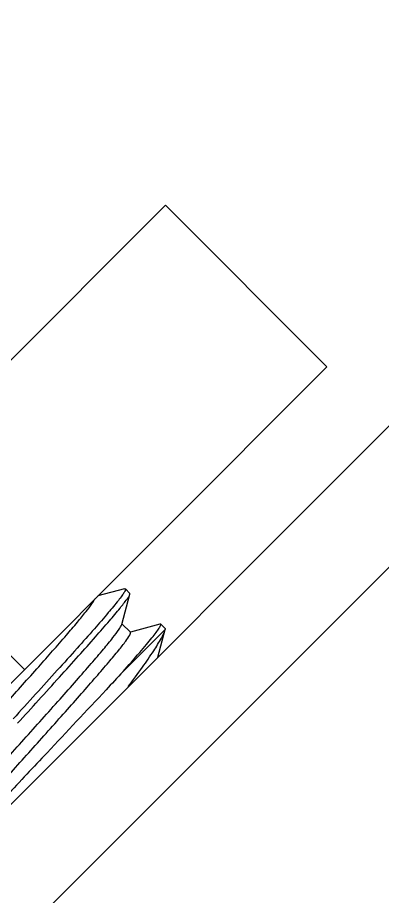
# Model space of a CAD drawing. Extents: x -1396510 to 1250330, y -1892470 to 1623980.
# Drawn here: x -1166784.8 to -1166723.9, y -62554.7 to -62408.2 of the extents above; entities that cross this region are included whole.
import ezdxf

# ---------------------------------------------------------------- set-up
doc = ezdxf.new("R2010")
doc.units = 0
doc.header["$LTSCALE"] = 1000
doc.header["$MEASUREMENT"] = 0

msp = doc.modelspace()

# ---------------------------------------------------------------- linework, layer by layer
at = {"linetype": 'Continuous'}
for p, q in [((-1166840.9, -62594.29), (-1165369.34, -61122.74)), ((-1166829.12, -62606.07), (-1165357.56, -61134.52)), ((-1166961.52, -62640.87), (-1166760.12, -62439.47)), ((-1166733.2, -62466.4), (-1166760.12, -62439.47)), ((-1166901.5, -62634.7), (-1166733.2, -62466.4)), ((-1166783.68, -62516.88), (-1166810.61, -62489.96)), ((-1166766.96, -62503.44), (-1166771.43, -62504.63)), ((-1166766.96, -62503.44), (-1166766.82, -62503.45)), ((-1166766.09, -62504.19), (-1166766.82, -62503.45)), ((-1166767.44, -62509.39), (-1166766.08, -62504.33)), ((-1166766.08, -62504.33), (-1166766.09, -62504.19)), ((-1166765.98, -62510.69), (-1166767.4, -62509.27)), ((-1166761.07, -62509.33), (-1166765.99, -62510.64)), ((-1166760.93, -62509.34), (-1166761.07, -62509.33)), ((-1166760.2, -62510.08), (-1166760.93, -62509.34)), ((-1166767.22, -62517.25), (-1166760.19, -62510.22)), ((-1166761.42, -62514.82), (-1166760.19, -62510.22)), ((-1166760.2, -62510.08), (-1166760.19, -62510.22))]:
    msp.add_line(p, q, dxfattribs=at)
for points, knots in [([(-1166766.82, -62503.45), (-1166766.78, -62503.5), (-1166766.86, -62503.75), (-1166767.06, -62504.09), (-1166767.46, -62504.68), (-1166768.33, -62505.8), (-1166769.86, -62507.65), (-1166772.16, -62510.3), (-1166775.01, -62513.5), (-1166778.28, -62517.13), (-1166781.84, -62521.05), (-1166784.29, -62523.74), (-1166785.54, -62525.12)], [0, 0, 0, 0, 0.006599, 0.021626, 0.045784, 0.078991, 0.171389, 0.295469, 0.446524, 0.618793, 0.805664, 1, 1, 1, 1]), ([(-1166802.68, -62541.07), (-1166802.1, -62540.13), (-1166800.19, -62537.82), (-1166796.68, -62533.68), (-1166791.96, -62528.38), (-1166786.7, -62522.5), (-1166781.51, -62516.7), (-1166777.56, -62512.22), (-1166774.94, -62509.15), (-1166773.51, -62507.41), (-1166772.53, -62506.12), (-1166772.03, -62505.4), (-1166771.9, -62505.11)], [0, 0, 0, 0, 0.069491, 0.189091, 0.344864, 0.518441, 0.689316, 0.837304, 0.897101, 0.944984, 0.979576, 1, 1, 1, 1]), ([(-1166784.81, -62525.85), (-1166782.47, -62523.29), (-1166779.07, -62519.55), (-1166774.74, -62514.75), (-1166771.96, -62511.63), (-1166769.65, -62508.98), (-1166767.86, -62506.89), (-1166766.75, -62505.41), (-1166766.16, -62504.63), (-1166766.08, -62504.33)], [0, 0, 0, 0, 0.364385, 0.530801, 0.678898, 0.803593, 0.900611, 0.966703, 1, 1, 1, 1]), ([(-1166798.5, -62546.16), (-1166798.54, -62546.12), (-1166798.5, -62545.91), (-1166798.23, -62545.41), (-1166797.48, -62544.35), (-1166796.19, -62542.74), (-1166794.39, -62540.58), (-1166792.15, -62538), (-1166789.56, -62535.06), (-1166786.72, -62531.87), (-1166782.74, -62527.43), (-1166778.8, -62523.04), (-1166775.06, -62518.82), (-1166772.63, -62516.04), (-1166770.61, -62513.67), (-1166769.03, -62511.77), (-1166768.03, -62510.41), (-1166767.51, -62509.68), (-1166767.44, -62509.39)], [0, 0, 0, 0, 0.003453, 0.010691, 0.037881, 0.081592, 0.14037, 0.212138, 0.294327, 0.383985, 0.477885, 0.664851, 0.751185, 0.82854, 0.894141, 0.945652, 0.981282, 1, 1, 1, 1]), ([(-1166767.22, -62517.25), (-1166766.28, -62516.19), (-1166764.97, -62514.69), (-1166763.37, -62512.81), (-1166762.45, -62511.69), (-1166761.74, -62510.8), (-1166761.24, -62510.09), (-1166761, -62509.69), (-1166760.88, -62509.39), (-1166760.93, -62509.34)], [0, 0, 0, 0, 0.417873, 0.588778, 0.731623, 0.84485, 0.927253, 0.978335, 1, 1, 1, 1]), ([(-1166796.8, -62546.99), (-1166796.57, -62546.59), (-1166795.87, -62545.65), (-1166793.88, -62543.16), (-1166790.35, -62539.09), (-1166785.33, -62533.43), (-1166780.67, -62528.24), (-1166776.88, -62524), (-1166774.22, -62521), (-1166771.81, -62518.25), (-1166769.73, -62515.85), (-1166768.07, -62513.86), (-1166766.89, -62512.37), (-1166766.21, -62511.39), (-1166765.97, -62510.92), (-1166765.94, -62510.73), (-1166765.98, -62510.69)], [0, 0, 0, 0, 0.029015, 0.073193, 0.201046, 0.367057, 0.54952, 0.639452, 0.72454, 0.801975, 0.869211, 0.924044, 0.964704, 0.989971, 0.996717, 1, 1, 1, 1]), ([(-1166766.35, -62519.75), (-1166765.55, -62518.67), (-1166764.1, -62516.7), (-1166762.23, -62514.02), (-1166760.94, -62511.94), (-1166760.33, -62510.73), (-1166760.19, -62510.22)], [0, 0, 0, 0, 0.35475, 0.644699, 0.861172, 1, 1, 1, 1]), ([(-1166767.22, -62517.25), (-1166768.16, -62518.27), (-1166772.37, -62522.78), (-1166776.61, -62527.28), (-1166779.9, -62530.77)], [0, 0, 0, 0, 0.223731, 1, 1, 1, 1]), ([(-1166779.9, -62530.77), (-1166782.15, -62533.16), (-1166785.43, -62536.65), (-1166789.61, -62541.11), (-1166792.27, -62543.99), (-1166794.48, -62546.42), (-1166796.15, -62548.3), (-1166797.19, -62549.51), (-1166797.67, -62550.16), (-1166797.81, -62550.38), (-1166797.84, -62550.47)], [0, 0, 0, 0, 0.37043, 0.538559, 0.687482, 0.812003, 0.90768, 0.97105, 0.98988, 1, 1, 1, 1])]:
    msp.add_open_spline(points, degree=3, knots=knots, dxfattribs=at)

doc.saveas('drawing.dxf')
